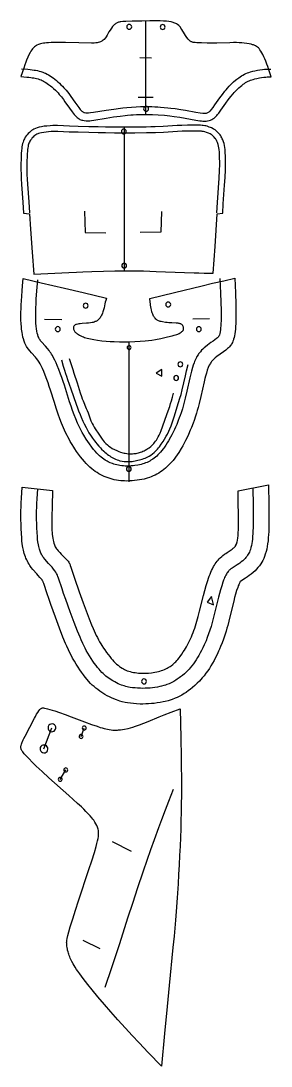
# Model space of a CAD drawing. Extents: x 1 to 327, y 1 to 946.
# Drawn here: x 1 to 128, y 413 to 946 of the extents above; entities that cross this region are included whole.
import ezdxf

# ---------------------------------------------------------------- set-up
doc = ezdxf.new("R2010")
doc.units = 0

msp = doc.modelspace()

# ---------------------------------------------------------------- linework, layer by layer
for points in [[(1, 917.348022), (3.961015, 917.112549), (5.075, 917.005615), (6.100078, 916.887268), (6.798984, 916.789124), (7.651093, 916.643494), (8.245546, 916.521484), (9.000859, 916.339539), (9.739062, 916.132874), (10.484531, 915.896301), (11.24789, 915.615234), (11.83664, 915.365234), (12.442656, 915.073669), (13.069219, 914.733337), (13.71875, 914.337952), (14.389062, 913.888489), (15.074843, 913.39093), (16.003437, 912.663025), (16.703594, 912.076538), (17.631407, 911.251953), (18.544531, 910.385986), (19.218281, 909.708191), (19.881796, 909.004456), (20.534374, 908.273315), (21.596094, 906.990295), (22.624687, 905.633911), (23.425625, 904.519653), (25.72875, 901.236328), (27.134531, 899.311157), (28.184843, 897.968201), (28.569921, 897.514832), (28.92453, 897.126709), (29.258436, 896.793335), (29.688202, 896.415894), (30.121405, 896.092468), (30.578047, 895.802856), (31.066874, 895.544983), (31.457811, 895.374023), (32.016407, 895.178101), (32.466248, 895.056641), (33.281094, 894.905945), (34.182968, 894.824646), (35.177498, 894.81842), (36.044064, 894.871155), (37.000546, 894.977783), (38.119141, 895.140381), (44.363045, 896.165222), (48.154297, 896.746399), (51.454609, 897.202271), (54.014999, 897.507813), (55.243984, 897.63501), (57.027187, 897.794922), (58.178825, 897.881714), (59.855701, 897.983398), (62.532421, 898.081238), (65.088127, 898.096924), (66.57328, 898.071533), (68.027184, 898.023438), (70.858047, 897.86969), (74.069527, 897.61499), (76.789917, 897.333008), (79.067657, 897.045776), (81.842026, 896.632935), (84.583122, 896.174438), (90.045624, 895.205994), (92.066559, 894.875732), (93.01976, 894.744019), (93.644684, 894.674683), (94.203125, 894.631592), (94.709999, 894.61554), (95.330933, 894.63739), (96.06781, 894.736694), (96.817032, 894.919128), (97.582497, 895.187805), (98.191635, 895.466858), (98.785934, 895.804688), (99.357033, 896.205139), (99.92289, 896.692322), (100.362656, 897.135498), (100.670624, 897.476074), (101.164375, 898.065552), (101.708359, 898.762268), (102.739761, 900.166138), (105.266716, 903.735596), (106.583588, 905.544434), (107.809532, 907.132874), (108.995781, 908.556152), (109.590309, 909.223877), (110.392891, 910.077942), (111.202652, 910.887695), (112.014839, 911.649292), (112.824135, 912.358521), (113.426636, 912.853882), (114.224525, 913.46405), (114.821404, 913.883484), (115.41922, 914.269897), (116.01992, 914.623169), (116.625465, 914.94281), (117.23851, 915.22937), (117.863907, 915.486084), (118.507027, 915.717041), (119.173592, 915.926086), (120.107964, 916.177856), (121.105469, 916.407227), (122.416405, 916.664429), (123.466873, 916.840088), (124.713905, 917.012695), (125.609604, 917.106689), (126.403511, 917.163086), (127.290077, 917.194641), (128.361877, 917.199097), (127.237183, 920.753662), (126.678589, 922.407959), (126.241089, 923.629211), (125.626717, 925.223572), (125.144531, 926.379822), (124.651405, 927.483032), (124.154373, 928.515625), (123.660309, 929.459961), (123.176247, 930.298401), (122.708122, 931.014954), (122.249527, 931.613098), (121.942261, 931.953796), (121.468513, 932.389893), (120.966713, 932.750183), (120.422813, 933.050842), (119.822578, 933.307861), (119.38781, 933.460938), (118.927734, 933.600891), (118.196167, 933.788757), (117.157265, 934.00293), (116.065392, 934.183472), (114.65406, 934.373413), (113.468277, 934.496704), (112.186874, 934.588501), (110.767029, 934.642883), (109.166245, 934.654297), (107.37265, 934.624207), (100.81234, 934.440552), (98.268745, 934.417542), (95.87867, 934.431702), (92.998512, 934.491089), (90.633125, 934.587952), (89.776794, 934.654663), (89.241402, 934.717407), (88.776794, 934.793823), (88.364845, 934.886719), (87.991402, 935.002136), (87.758438, 935.095764), (87.424294, 935.267395), (87.206955, 935.406311), (86.990074, 935.567627), (86.658279, 935.857117), (86.309532, 936.210388), (86.066406, 936.48175), (85.431168, 937.276489), (84.772888, 938.220032), (84.243355, 939.067932), (82.907417, 941.378357), (82.476013, 942.046143), (82.173592, 942.466125), (81.692345, 943.043396), (81.350235, 943.385742), (80.803589, 943.836487), (80.216408, 944.218628), (79.802261, 944.43927), (79.369843, 944.635071), (78.91906, 944.808472), (78.44976, 944.961609), (77.961876, 945.096924), (77.45414, 945.21637), (76.357651, 945.411438), (75.111557, 945.553162), (73.666016, 945.647766), (71.971245, 945.701355), (70.000153, 945.720276), (66.671486, 945.69989), (62.571247, 945.632996), (57.63414, 945.527771), (54.496563, 945.425842), (52.828827, 945.332703), (51.857811, 945.239929), (51.468513, 945.185059), (50.976952, 945.090149), (50.696247, 945.01709), (50.320702, 944.890747), (49.970078, 944.741943), (49.623047, 944.566833), (49.276875, 944.360779), (48.930546, 944.118835), (48.582966, 943.835999), (48.23328, 943.507385), (47.99828, 943.260498), (47.64328, 942.847107), (47.051094, 942.062073), (46.357891, 941.011841), (45.811638, 940.094177), (44.892498, 938.464355), (44.371483, 937.621155), (44.040077, 937.151672), (43.807655, 936.857239), (43.309998, 936.315674), (42.903828, 935.952026), (42.615547, 935.730347), (42.15406, 935.429749), (41.825546, 935.250977), (41.479141, 935.090027), (40.926563, 934.881714), (40.344376, 934.710938), (39.745937, 934.574829), (39.144218, 934.47052), (38.359531, 934.375854), (37.620781, 934.325684), (36.895626, 934.312195), (30.416483, 934.50238), (23.740936, 934.639893), (19.52375, 934.682373), (17.857578, 934.674011), (16.344374, 934.643005), (14.986172, 934.584412), (14.061172, 934.519104), (13.21, 934.4328), (12.426719, 934.323181), (11.70539, 934.188049), (11.040625, 934.025513), (10.428281, 933.837708), (9.864609, 933.62677), (9.1825, 933.314331), (8.86875, 933.146301), (8.42914, 932.881775), (7.893047, 932.50238), (7.395234, 932.064026), (6.91375, 931.530579), (6.55, 931.046326), (6.04414, 930.259644), (5.641875, 929.551636), (5.080078, 928.455811), (4.4975, 927.196777), (3.903125, 925.7854), (3.455, 924.633728), (3.0075, 923.4104), (2.412031, 921.689148), (1, 917.348022)], [(57.386406, 942.689148), (57.291248, 943.167542), (57.020233, 943.572998), (56.614685, 943.843933), (56.136406, 943.939148), (55.657967, 943.843933), (55.252499, 943.572998), (54.98156, 943.167542), (54.886406, 942.689148), (54.98156, 942.210815), (55.252499, 941.805298), (55.657967, 941.534302), (56.136406, 941.439148), (56.614685, 941.534302), (57.020233, 941.805298), (57.291248, 942.210815), (57.386406, 942.689148)], [(64.659218, 897.892334), (64.659218, 908.49231), (64.659218, 921.742432), (64.659218, 932.342468), (64.659218, 945.592529)], [(74.386719, 942.610657), (74.291557, 943.08905), (74.020622, 943.494568), (73.615074, 943.765503), (73.136719, 943.860657), (72.658356, 943.765503), (72.252808, 943.494568), (71.981873, 943.08905), (71.886719, 942.610657), (71.981873, 942.132324), (72.252808, 941.726746), (72.658356, 941.455811), (73.136719, 941.360657), (73.615074, 941.455811), (74.020622, 941.726746), (74.291557, 942.132324), (74.386719, 942.610657)], [(61.537579, 927.136597), (67.464531, 926.971619)], [(1.314375, 921.335388), (4.44664, 921.09021), (5.626563, 920.976563), (6.733515, 920.847107), (7.754453, 920.697632), (8.474375, 920.569763), (9.39414, 920.374756), (10.292188, 920.14801), (11.194609, 919.885315), (12.12, 919.578369), (12.831327, 919.309692), (13.558437, 919.000366), (14.302265, 918.643311), (15.063516, 918.231567), (15.842734, 917.758789), (16.636641, 917.227173), (17.439453, 916.644043), (18.245468, 916.016907), (19.04875, 915.353394), (19.84375, 914.661011), (20.624687, 913.946777), (21.389217, 913.212952), (22.136719, 912.458496), (22.866718, 911.682373), (24.043282, 910.337891), (24.724218, 909.498962), (25.386171, 908.638916), (26.447811, 907.184875), (28.419218, 904.371704), (29.493437, 902.8703), (30.434139, 901.602478), (31.187265, 900.643311), (31.805937, 899.943054), (32.068279, 899.693237), (32.290936, 899.513), (32.545391, 899.339111), (32.805, 899.196411), (33.09914, 899.078735), (33.37875, 898.998901), (34.008438, 898.886963), (34.730389, 898.842529), (35.488594, 898.864258), (36.422421, 898.956787), (37.934063, 899.177063), (44.368279, 900.219727), (48.274139, 900.8078), (51.645233, 901.26062), (52.962341, 901.417542), (54.876247, 901.620605), (57.321091, 901.832886), (59.656094, 901.981628), (61.895, 902.070679), (64.579216, 902.103821), (66.137344, 902.08606), (67.661095, 902.04364), (69.154762, 901.97937), (70.622185, 901.896057), (72.067657, 901.796631), (73.968048, 901.642395), (75.848907, 901.462036), (77.254372, 901.307861), (79.602188, 901.01178), (82.448433, 900.588562), (84.784454, 900.20105), (90.010307, 899.282227), (92.280861, 898.905457), (93.66687, 898.714722), (94.226563, 898.66449), (94.658203, 898.651306), (95.077812, 898.67804), (95.435776, 898.742004), (95.788589, 898.838501), (96.147339, 898.977478), (96.516792, 899.170898), (96.82383, 899.373718), (97.157967, 899.646484), (97.444374, 899.924683), (98.028198, 900.587219), (98.796875, 901.577881), (99.769997, 902.919189), (102.267029, 906.432495), (103.607651, 908.251648), (104.895859, 909.900696), (105.53492, 910.674561), (106.178276, 911.421753), (107.051872, 912.384521), (107.719917, 913.081909), (108.625542, 913.976318), (109.314369, 914.618408), (110.243279, 915.433594), (110.946404, 916.012268), (111.892494, 916.736389), (112.609451, 917.241211), (113.333588, 917.710938), (114.065781, 918.143188), (114.806793, 918.535889), (115.557808, 918.888), (116.322266, 919.203003), (117.103828, 919.485046), (117.90625, 919.738831), (119.015312, 920.040833), (120.176094, 920.310547), (121.371796, 920.550903), (122.560776, 920.757813), (123.972733, 920.962219), (124.990936, 921.076843), (126.094688, 921.159851), (127.058197, 921.193481), (128.282654, 921.19696)], [(60.642654, 906.923645), (68.357346, 906.894531)], [(65.970314, 900.888672), (65.875153, 901.367065), (65.604218, 901.772583), (65.198746, 902.043518), (64.720314, 902.138672), (64.242027, 902.043518), (63.836483, 901.772583), (63.565468, 901.367065), (63.47031, 900.888672), (63.565468, 900.4104), (63.836483, 900.004822), (64.242027, 899.733826), (64.720314, 899.638672), (65.198746, 899.733826), (65.604218, 900.004822), (65.875153, 900.4104), (65.970314, 900.888672)], [(98.947342, 817.208984), (99.821014, 830.761169), (100.90992, 847.430542), (103.730385, 847.652039), (104.036949, 852.570862), (104.672188, 862.064575), (104.914452, 865.942688), (105.112495, 869.839417), (105.172729, 871.586609), (105.203514, 873.215515), (105.198906, 875.098328), (105.154213, 876.806152), (105.061798, 878.612305), (104.941322, 880.144836), (104.812103, 881.25415), (104.639297, 882.275391), (104.406479, 883.269287), (104.167183, 884.073364), (103.794296, 885.084351), (103.527969, 885.688782), (103.331558, 886.088989), (103.007416, 886.6828), (102.770859, 887.072998), (102.384064, 887.646912), (102.104218, 888.019897), (101.650078, 888.561523), (101.32383, 888.908813), (100.978127, 889.243591), (100.612495, 889.564453), (100.226479, 889.869995), (99.820229, 890.15918), (99.396561, 890.431702), (98.959061, 890.687317), (98.056328, 891.147583), (97.598122, 891.351868), (96.912186, 891.625671), (96.460777, 891.786133), (95.799606, 891.993958), (95.145157, 892.164185), (94.700157, 892.258667), (93.755234, 892.407227), (93.240311, 892.463623), (92.393593, 892.528809), (90.730309, 892.594849), (88.788589, 892.61554), (85.840782, 892.577698), (82.925156, 892.473816), (80.499527, 892.344482), (73.492577, 891.919189), (69.40023, 891.733154), (67.181091, 891.666016), (64.829842, 891.618958), (58.934528, 891.567871), (53.639061, 891.560913), (48.602264, 891.578979), (44.112576, 891.621948), (40.362888, 891.680786), (35.59914, 891.785156), (30.194609, 891.936157), (25.678593, 892.089539), (19.586639, 892.329102), (18.440468, 892.346436), (17.31625, 892.334106), (15.912969, 892.276611), (14.242969, 892.147583), (12.872499, 891.991333), (11.539063, 891.78656), (10.270859, 891.521912), (9.322734, 891.259033), (8.449219, 890.944336), (7.652344, 890.575989), (7.09875, 890.266052), (6.410547, 889.809875), (5.925937, 889.437073), (5.313281, 888.901123), (4.735781, 888.32428), (4.195703, 887.71106), (3.695781, 887.066223), (3.238672, 886.394409), (2.826562, 885.695374), (2.547422, 885.141785), (2.293828, 884.551453), (2.065859, 883.91394), (1.863516, 883.219055), (1.686797, 882.45636), (1.534922, 881.61676), (1.406016, 880.693359), (1.297891, 879.67926), (1.182656, 878.174255), (1.115156, 876.921936), (1.047344, 875.077393), (1.007656, 873.046875), (1, 871.417542), (1.014063, 869.709351), (1.0525, 867.93335), (1.145469, 865.479614), (1.318906, 862.347107), (1.950859, 853.304565), (2.309844, 847.662842), (5.316719, 847.478333), (5.957656, 839.629333), (6.777344, 827.788208), (7.637266, 816.583984), (25.455235, 817.549805), (29.21578, 817.731445), (32.514061, 817.868896), (37.092186, 818.026184), (42.976952, 818.18512), (48.769764, 818.300476), (53.158123, 818.354492), (55.624218, 818.364258), (58.08289, 818.353821), (60.633591, 818.320313), (63.375778, 818.260986), (69.791252, 818.056519), (84.283043, 817.493347), (89.243752, 817.3255), (91.635704, 817.264648), (94.286324, 817.220215), (98.947342, 817.208984)], [(100.738045, 847.867615), (101.072182, 853.211487), (101.887108, 865.583801), (102.093277, 869.494263), (102.18914, 872.454407), (102.203354, 873.979187), (102.181641, 875.722656), (102.125854, 877.275085), (102.029137, 878.869141), (101.910934, 880.171204), (101.786324, 881.091492), (101.625465, 881.924988), (101.416641, 882.728516), (101.265312, 883.206482), (101.093437, 883.679443), (100.759293, 884.451599), (100.52906, 884.902222), (100.275467, 885.341125), (99.996407, 885.766602), (99.794922, 886.041931), (99.467262, 886.440857), (99.230698, 886.696777), (98.710236, 887.181946), (98.121719, 887.628174), (97.80336, 887.83551), (97.302734, 888.125854), (96.428749, 888.551758), (95.540932, 888.900391), (94.666954, 889.167786), (93.931557, 889.327576), (93.319923, 889.419617), (92.86953, 889.469055), (91.832733, 889.54303), (90.573906, 889.588135), (88.732887, 889.608154), (85.888123, 889.573669), (83.036949, 889.473572), (80.640465, 889.346558), (73.62281, 888.921753), (69.496635, 888.734436), (67.258751, 888.666748), (64.888985, 888.619263), (58.954685, 888.567871), (53.633827, 888.560852), (48.577969, 888.578979), (44.072498, 888.62207), (40.309219, 888.681152), (35.527813, 888.785889), (30.106874, 888.937256), (25.5875, 889.089905), (19.861874, 889.316956), (18.733515, 889.34021), (17.658983, 889.335083), (16.333359, 889.288025), (15.038906, 889.198669), (13.788359, 889.069885), (12.596719, 888.903076), (11.486172, 888.69519), (10.672421, 888.496338), (9.938359, 888.265869), (9.604531, 888.138184), (9.142656, 887.930847), (8.588515, 887.625061), (8.09039, 887.285706), (7.632031, 886.913025), (7.198828, 886.507263), (6.7875, 886.071777), (6.308594, 885.492737), (5.87414, 884.883484), (5.562109, 884.378174), (5.282031, 883.837891), (5.092266, 883.391724), (4.919375, 882.896301), (4.762813, 882.339111), (4.622188, 881.707275), (4.496875, 880.990356), (4.386484, 880.180664), (4.290469, 879.270996), (4.18375, 877.890137), (4.119062, 876.719055), (4.029219, 874.012268), (4.008281, 872.493408), (4.006875, 870.880676), (4.027656, 869.186157), (4.073359, 867.422119), (4.175937, 864.98584), (4.316875, 862.50708), (4.943438, 853.517883), (5.302031, 847.879822)], [(53.394218, 890.590149), (52.915936, 890.494995), (52.510391, 890.223938), (52.239372, 889.818481), (52.144218, 889.340149), (52.239372, 888.861755), (52.510391, 888.456299), (52.915936, 888.185303), (53.394218, 888.090149), (53.872578, 888.185303), (54.278122, 888.456299), (54.549141, 888.861755), (54.644218, 889.340149), (54.549141, 889.818481), (54.278122, 890.223938), (53.872578, 890.494995), (53.394218, 890.590149)], [(53.587811, 891.644409), (53.587811, 875.354919), (53.587811, 867.210144), (53.587811, 854.993042), (53.587811, 838.703491), (53.587811, 830.558716), (53.587811, 818.341614)], [(33.349609, 848.710449), (33.744999, 837.872253), (44.220154, 837.740662)], [(72.590546, 848.661621), (72.203751, 838.070984), (61.681171, 837.932007)], [(53.572498, 822.239258), (53.094139, 822.144104), (52.688591, 821.873169), (52.417656, 821.467712), (52.322498, 820.989258), (52.417656, 820.510986), (52.688591, 820.105469), (53.094139, 819.834412), (53.572498, 819.739258), (54.050858, 819.834412), (54.456406, 820.105469), (54.727341, 820.510986), (54.822498, 820.989258), (54.727341, 821.467712), (54.456406, 821.873169), (54.050858, 822.144104), (53.572498, 822.239258)], [(109.853279, 814.583862), (110.170235, 807.131165), (110.372108, 801.207458), (110.45359, 796.901794), (110.458511, 794.943115), (110.43515, 793.137268), (110.3825, 791.488525), (110.30172, 789.987732), (110.194061, 788.625427), (110.060776, 787.391907), (109.903122, 786.277588), (109.72242, 785.272705), (109.51992, 784.367737), (109.296791, 783.55304), (109.177887, 783.176575), (108.925781, 782.47937), (108.653198, 781.849121), (108.35836, 781.276917), (108.20211, 781.009888), (107.870544, 780.508362), (107.512344, 780.042725), (107.125702, 779.604309), (106.708824, 779.184021), (106.259918, 778.773193), (105.263359, 777.949829), (104.164917, 777.116699), (100.744766, 774.631775), (99.96109, 774.017639), (99.222733, 773.373352), (98.529297, 772.66864), (98.091873, 772.150513), (97.880623, 771.873596), (97.472885, 771.278259), (97.276405, 770.957703), (96.898277, 770.265198), (96.716484, 769.891296), (96.366486, 769.08844), (95.87101, 767.753479), (95.403748, 766.273315), (94.957031, 764.660767), (94.666557, 763.518494), (94.236244, 761.713989), (92.593979, 754.374207), (91.741486, 750.808899), (91.176483, 748.645508), (90.772888, 747.202148), (90.345856, 745.758789), (89.893906, 744.314697), (89.166016, 742.146057), (88.645309, 740.697693), (87.807495, 738.519836), (87.209061, 737.063416), (86.247887, 734.87085), (85.565155, 733.407898), (84.852417, 731.953918), (84.113045, 730.518005), (83.350388, 729.109436), (82.567886, 727.737427), (81.36422, 725.767944), (80.546875, 724.527405), (79.721481, 723.355713), (79.306793, 722.798157), (78.473747, 721.739563), (78.055229, 721.23761), (77.214218, 720.285706), (76.367264, 719.399963), (75.514061, 718.576538), (74.654221, 717.811462), (73.787186, 717.100891), (72.912735, 716.440857), (72.030388, 715.827393), (71.138908, 715.257141), (70.234375, 714.728577), (69.311798, 714.240479), (68.366402, 713.791626), (67.393356, 713.381104), (66.38781, 713.007629), (65.345001, 712.670166), (64.808121, 712.514587), (63.70031, 712.228943), (62.543358, 711.976624), (61.340313, 711.757813), (60.10125, 711.574036), (58.836952, 711.427185), (57.557812, 711.318726), (56.274372, 711.250549), (54.997421, 711.224121), (53.737343, 711.241211), (52.504841, 711.303528), (51.902187, 711.352112), (50.728516, 711.484741), (49.594997, 711.66272), (48.498592, 711.883789), (47.436092, 712.145691), (46.404373, 712.446167), (45.400234, 712.782715), (44.420547, 713.15332), (43.462185, 713.555481), (42.057655, 714.213196), (40.682186, 714.942627), (39.774841, 715.481628), (38.870544, 716.072327), (37.965389, 716.723022), (37.055313, 717.441833), (36.136326, 718.237244), (35.204529, 719.117249), (34.732498, 719.591553), (34.255859, 720.090149), (33.288357, 721.161133), (32.307579, 722.323181), (31.321249, 723.566223), (30.336718, 724.880066), (29.361795, 726.254578), (28.403828, 727.679688), (27.933672, 728.408081), (27.015547, 729.890198), (26.133436, 731.397583), (25.708202, 732.157654), (24.892578, 733.685364), (24.50164, 734.452393), (23.751797, 735.99115), (22.701952, 738.307068), (21.733593, 740.625549), (20.837265, 742.938904), (20.00375, 745.239502), (18.973906, 748.273193), (18.019688, 751.242737), (16.055079, 757.528625), (15.429218, 759.455505), (14.809531, 761.278625), (14.199765, 762.991394), (13.409452, 765.091614), (12.654297, 766.967957), (11.944297, 768.605042), (11.275624, 770.00946), (10.783203, 770.939453), (10.28289, 771.789063), (9.938046, 772.322083), (9.579297, 772.836365), (9.005938, 773.587463), (8.382969, 774.33136), (6.354609, 776.584656), (5.463203, 777.620422), (4.83375, 778.420837), (4.250391, 779.252197), (3.887578, 779.832642), (3.545781, 780.440857), (3.072734, 781.417419), (2.647344, 782.488403), (2.27, 783.673035), (2.045234, 784.535217), (1.748437, 785.939697), (1.577734, 786.944885), (1.362578, 788.546997), (1.246641, 789.672546), (1.114219, 791.437805), (1.031953, 793.284363), (0.999844, 795.198914), (1.012891, 797.157715), (1.063281, 799.130371), (1.142969, 801.086304), (1.24375, 802.994934), (1.3975, 805.41333), (1.599375, 808.170227), (1.806406, 810.689148), (2.138438, 814.399536), (11.236328, 812.263672), (23.140938, 809.468811), (32.664688, 807.232971), (44.569374, 804.43811), (44.201874, 803.273804), (43.955391, 802.383728), (43.74828, 801.515381), (43.305157, 799.487427), (43.048904, 798.441284), (42.756798, 797.447876), (42.494923, 796.70813), (42.282032, 796.189148), (42.055, 795.703674), (41.813591, 795.253967), (41.558201, 794.842224), (41.293125, 794.469055), (40.936249, 794.029907), (40.590469, 793.655762), (40.271873, 793.344849), (39.993748, 793.094116), (39.741951, 792.893188), (39.488594, 792.727234), (39.205624, 792.581726), (38.864998, 792.441833), (38.339138, 792.264343), (37.724998, 792.093323), (37.189453, 791.969604), (36.346329, 791.819763), (35.327812, 791.700867), (34.426876, 791.63269), (32.230232, 791.505981), (31.08703, 791.393799), (30.430546, 791.297119), (29.953749, 791.206543), (29.361094, 791.060059), (28.964296, 790.929688), (28.621328, 790.780701), (28.427578, 790.670776), (28.26125, 790.552734), (28.059217, 790.361633), (27.953749, 790.22583), (27.869453, 790.083984), (27.757578, 789.784363), (27.726484, 789.627747), (27.706249, 789.385864), (27.724609, 789.05304), (27.817186, 788.625), (27.943905, 788.277039), (28.114922, 787.927856), (28.331484, 787.579651), (28.528671, 787.319031), (28.84539, 786.971985), (29.128281, 786.711853), (29.454218, 786.451599), (29.82539, 786.191467), (30.237186, 785.9328), (30.838593, 785.593445), (31.486015, 785.264038), (32.164532, 784.948975), (32.868748, 784.650818), (33.433594, 784.436523), (34.050156, 784.228027), (34.736717, 784.023193), (35.511639, 783.820068), (36.392967, 783.61676), (38.105312, 783.280396), (40.067577, 782.963196), (42.212967, 782.685242), (44.479843, 782.465393), (46.388905, 782.336792), (48.424843, 782.249146), (51.208591, 782.19574), (53.672031, 782.19696), (56.314217, 782.239441), (59.029766, 782.328735), (61.710155, 782.47052), (64.246796, 782.670715), (65.998901, 782.860657), (67.618355, 783.078369), (69.586876, 783.397339), (72.174995, 783.897583), (75.673355, 784.653625), (78.040154, 785.215637), (79.059059, 785.485901), (79.752731, 785.693909), (80.369919, 785.908813), (80.939766, 786.143799), (81.490158, 786.411438), (82.024063, 786.710999), (82.519531, 787.028015), (82.953354, 787.347717), (83.302422, 787.65509), (83.550392, 787.939758), (83.67601, 788.142456), (83.758125, 788.341614), (83.803902, 788.542114), (83.820778, 788.748962), (83.810623, 789.042725), (83.771561, 789.354614), (83.706169, 789.670715), (83.616714, 789.976318), (83.50547, 790.256775), (83.408592, 790.443176), (83.299141, 790.609802), (83.175468, 790.759033), (83.036095, 790.893433), (82.879295, 791.015503), (82.640388, 791.163391), (82.433434, 791.265076), (82.102104, 791.386719), (81.798752, 791.466064), (81.436638, 791.534058), (81.005547, 791.589417), (80.112419, 791.653809), (77.751564, 791.762085), (76.351952, 791.862854), (75.468674, 791.952087), (74.58078, 792.063782), (73.15992, 792.299255), (72.384529, 792.469666), (71.915466, 792.595215), (71.493279, 792.730286), (71.119293, 792.874329), (70.788902, 793.026489), (70.364296, 793.2677), (70.010231, 793.521912), (69.710075, 793.785828), (69.365311, 794.1474), (69.053436, 794.519775), (68.762497, 794.927551), (68.554375, 795.275452), (68.284996, 795.820374), (68.085777, 796.306946), (67.887108, 796.869812), (67.692574, 797.49707), (67.447807, 798.404175), (67.281403, 799.11554), (67.091324, 800.072876), (66.978355, 800.776489), (66.890152, 801.461853), (66.803123, 802.353027), (66.681015, 804.303345), (79.208435, 807.298523), (93.243279, 810.723022), (98.454765, 811.980347), (104.227188, 813.3255), (109.853279, 814.583862)], [(102.353828, 814.420227), (102.65023, 807.010864), (102.807266, 802.354919), (102.903511, 798.124268), (102.921249, 796.221619), (102.914604, 794.489075), (102.881798, 792.942322), (102.82531, 791.574341), (102.748825, 790.372742), (102.656166, 789.324768), (102.550858, 788.417847), (102.377495, 787.294678), (102.19664, 786.418274), (102.020699, 785.746216), (101.84906, 785.236145), (101.661636, 784.846008), (101.436485, 784.533447), (101.151718, 784.256287), (100.64164, 783.869141), (98.808205, 782.579895), (97.736244, 781.804382), (95.927963, 780.430237), (94.964531, 779.651306), (94.312889, 779.090088), (93.661011, 778.487854), (93.015236, 777.838989), (92.381874, 777.137024), (92.071716, 776.764282), (91.468666, 775.971497), (91.177261, 775.549927), (90.618668, 774.652466), (90.353043, 774.17511), (89.851326, 773.161804), (89.386482, 772.076172), (89.166641, 771.508789), (88.74984, 770.330139), (88.360313, 769.099609), (87.818672, 767.174255), (87.480621, 765.849609), (86.998276, 763.821411), (85.465935, 756.936218), (84.661095, 753.486206), (83.958435, 750.747192), (83.580002, 749.388916), (83.181252, 748.038269), (82.54258, 746.025208), (82.08812, 744.690674), (81.609528, 743.36145), (81.105469, 742.036682), (80.299606, 740.056519), (79.727341, 738.740051), (79.126793, 737.427246), (78.501167, 736.125305), (77.854683, 734.842896), (77.191559, 733.588806), (76.174843, 731.779907), (75.488434, 730.634827), (74.799995, 729.548645), (73.772964, 728.04895), (73.434059, 727.587708), (72.762032, 726.723022), (72.096954, 725.931152), (71.437737, 725.206726), (70.783203, 724.544373), (70.132339, 723.938721), (69.484138, 723.384583), (68.837418, 722.876526), (68.191093, 722.409302), (67.219376, 721.773865), (66.564529, 721.390076), (65.897888, 721.036804), (65.214218, 720.712708), (64.508125, 720.41687), (63.774296, 720.147888), (63.0075, 719.904724), (62.202499, 719.686218), (61.353828, 719.49115), (60.458828, 719.318787), (59.046562, 719.105347), (58.0732, 718.9953), (57.086014, 718.912659), (56.095078, 718.858948), (55.11039, 718.835693), (54.141953, 718.844299), (53.199844, 718.886292), (52.293747, 718.963013), (51.426952, 719.074463), (50.596249, 719.218506), (49.798046, 719.393372), (49.028904, 719.597107), (48.285313, 719.827881), (47.563671, 720.083679), (46.514763, 720.510193), (45.495544, 720.982666), (44.826172, 721.325378), (43.825935, 721.901001), (43.154999, 722.338684), (42.475468, 722.829346), (41.782734, 723.382019), (41.072186, 724.00531), (40.339375, 724.707825), (39.579529, 725.498352), (38.79031, 726.382629), (37.977188, 727.355042), (37.147888, 728.406799), (35.890388, 730.114136), (35.054218, 731.326294), (34.228592, 732.587585), (33.026951, 734.552307), (32.261482, 735.898132), (31.892109, 736.578735), (31.180389, 737.953003), (30.502733, 739.343323), (29.857031, 740.747925), (28.943359, 742.877625), (28.089062, 745.029297), (27.286484, 747.197083), (26.528124, 749.374756), (25.806719, 751.55365), (23.144531, 760.010925), (22.498671, 761.992432), (21.85, 763.895752), (21.200859, 765.712769), (20.339531, 767.987732), (19.489218, 770.076782), (18.862577, 771.510376), (18.247265, 772.824646), (17.638281, 774.028625), (17.02914, 775.134888), (16.619764, 775.82428), (16.205626, 776.479431), (15.784765, 777.104187), (15.355234, 777.702271), (14.46664, 778.830872), (13.563281, 779.876404), (11.512656, 782.142273), (11.025625, 782.73053), (10.741562, 783.109619), (10.36875, 783.681946), (10.050312, 784.287354), (9.775547, 784.957947), (9.533828, 785.72583), (9.314531, 786.622864), (9.11289, 787.666138), (8.933125, 788.849426), (8.780156, 790.164917), (8.658984, 791.604309), (8.574531, 793.159668), (8.541094, 794.25708), (8.526953, 795.983643), (8.551016, 797.778625), (8.606484, 799.608032), (8.686563, 801.437866), (8.819921, 803.819153), (9.125468, 808.146606), (9.617812, 813.836304)], [(33.967266, 801.823425), (33.488907, 801.728271), (33.083359, 801.457336), (32.81242, 801.051758), (32.717266, 800.573425), (32.81242, 800.095032), (33.083359, 799.689575), (33.488907, 799.418579), (33.967266, 799.323425), (34.445625, 799.418579), (34.85117, 799.689575), (35.122108, 800.095032), (35.217266, 800.573425), (35.122108, 801.051758), (34.85117, 801.457336), (34.445625, 801.728271), (33.967266, 801.823425)], [(76.012032, 802.424622), (75.533745, 802.329407), (75.128204, 802.058472), (74.857185, 801.652954), (74.762032, 801.174622), (74.857185, 800.696228), (75.128204, 800.29071), (75.533745, 800.019775), (76.012032, 799.924622), (76.490387, 800.019775), (76.895935, 800.29071), (77.166954, 800.696228), (77.262032, 801.174622), (77.166954, 801.652954), (76.895935, 802.058472), (76.490387, 802.329407), (76.012032, 802.424622)], [(88.505936, 793.888184), (97.058205, 794.072815)], [(13.018359, 793.672974), (21.758593, 793.549744)], [(19.76289, 789.900146), (19.284531, 789.804993), (18.878984, 789.534058), (18.608046, 789.128479), (18.51289, 788.650146), (18.608046, 788.171753), (18.878984, 787.766235), (19.284531, 787.4953), (19.76289, 787.400146), (20.241249, 787.4953), (20.646797, 787.766235), (20.917734, 788.171753), (21.01289, 788.650146), (20.917734, 789.128479), (20.646797, 789.534058), (20.241249, 789.804993), (19.76289, 789.900146)], [(91.578751, 789.850159), (91.100388, 789.755005), (90.694839, 789.48407), (90.423904, 789.078491), (90.328751, 788.600159), (90.423904, 788.121765), (90.694839, 787.716309), (91.100388, 787.445313), (91.578751, 787.350159), (92.057106, 787.445313), (92.462654, 787.716309), (92.733589, 788.121765), (92.828751, 788.600159), (92.733589, 789.078491), (92.462654, 789.48407), (92.057106, 789.755005), (91.578751, 789.850159)], [(56.098125, 780.247253), (55.715469, 780.171082), (55.391014, 779.954285), (55.174297, 779.629883), (55.098125, 779.247253), (55.174297, 778.864502), (55.391014, 778.540039), (55.715469, 778.323364), (56.098125, 778.247253), (56.480858, 778.323364), (56.805233, 778.540039), (57.02203, 778.864502), (57.098125, 779.247253), (57.02203, 779.629883), (56.805233, 779.954285), (56.480858, 780.171082), (56.098125, 780.247253)], [(55.929607, 782.105835), (55.929607, 766.247925), (55.929607, 746.425598), (55.929607, 730.567688), (55.929607, 710.7453)], [(21.738281, 772.97113), (22.581015, 769.830688), (23.179453, 767.686768), (23.654297, 766.08136), (24.124531, 764.607727), (24.711796, 762.921936), (26.478594, 758.122864), (29.147421, 750.451843), (29.828203, 748.551697), (30.384922, 747.060242), (31.117968, 745.198181), (31.74703, 743.692383), (32.580936, 741.809692), (33.276485, 740.327148), (34.168594, 738.536255), (34.894688, 737.171448), (35.642029, 735.858521), (36.424999, 734.581726), (37.044064, 733.638367), (37.475391, 733.012573), (38.388985, 731.761841), (39.117188, 730.828003), (39.62125, 730.210754), (40.669373, 728.996765), (41.486172, 728.111206), (42.043438, 727.536011), (43.184452, 726.42981), (43.767735, 725.902466), (44.359451, 725.394897), (44.959686, 724.908813), (45.568516, 724.446106), (46.185936, 724.008606), (46.811951, 723.598206), (47.767185, 723.037415), (48.414845, 722.702454), (49.071095, 722.399353), (50.071796, 722.004456), (50.749687, 721.781006), (51.436172, 721.589661), (52.481953, 721.362793), (53.546951, 721.208252), (54.631016, 721.12616), (55.362968, 721.110535), (56.101093, 721.124756), (56.843983, 721.167664), (57.590389, 721.237854), (58.339218, 721.334351), (59.089062, 721.45575), (59.838825, 721.601013), (60.587265, 721.768677), (61.332733, 721.957886), (62.072655, 722.168518), (62.803982, 722.400757), (63.523827, 722.654724), (64.229141, 722.930664), (64.91687, 723.228577), (65.584221, 723.548645), (66.228043, 723.891052), (67.143433, 724.446838), (67.997658, 725.055054), (68.801407, 725.719543), (69.314919, 726.195679), (69.814766, 726.699768), (70.546486, 727.510681), (71.027344, 728.089722), (71.506714, 728.700745), (72.466721, 730.016296), (73.413826, 731.429993), (74.102966, 732.533752), (74.977028, 734.0354), (75.587418, 735.165039), (76.330002, 736.657166), (76.83828, 737.772156), (77.461716, 739.268738), (78.03508, 740.794128), (78.571564, 742.367188), (79.205002, 744.395447), (80.599838, 749.090393), (81.990158, 753.445007), (82.505783, 755.243347), (83.117264, 757.703003), (84.741562, 764.825684), (85.356796, 767.354797), (86.180313, 770.635376)], [(25.594217, 773.591553), (27.362812, 767.986023), (27.975624, 766.114929), (29.610312, 761.2453), (31.189062, 756.207031), (31.820469, 754.329041), (32.237576, 753.192871), (32.685078, 752.052734), (34.265312, 748.237183), (34.725155, 747.091919), (35.160702, 745.948669), (36.248436, 742.96991), (36.660938, 741.90802), (36.946251, 741.224976), (37.243904, 740.565369), (37.719765, 739.625244), (38.229298, 738.738159), (38.764763, 737.890076), (40.639061, 735.158081), (42.34742, 732.620361), (42.952343, 731.795166), (43.374763, 731.263245), (43.81617, 730.751099), (44.279842, 730.262878), (45.020466, 729.581909), (45.807423, 728.960266), (46.630077, 728.393677), (47.477734, 727.877747), (48.628201, 727.26123), (49.779217, 726.717224), (50.921169, 726.243103), (51.775154, 725.936218), (52.915466, 725.59613), (53.488201, 725.457153), (54.063671, 725.339661), (54.933437, 725.205078), (55.517498, 725.143372), (56.104061, 725.103882), (56.692341, 725.086548), (57.281796, 725.091125), (57.871563, 725.117737), (58.460938, 725.166077), (59.049217, 725.236084), (59.6357, 725.327576), (60.219841, 725.440674), (60.80164, 725.576294), (61.381248, 725.735535), (61.958904, 725.919434), (62.534687, 726.129028), (63.108826, 726.36554), (63.681484, 726.629883), (64.252892, 726.923279), (65.107811, 727.420044), (65.674995, 727.789673), (66.236641, 728.189453), (67.062187, 728.843872), (67.8582, 729.561951), (68.614609, 730.341309), (69.091797, 730.893677), (69.543747, 731.471497), (69.968201, 732.073425), (70.555466, 733.013733), (70.916328, 733.659607), (71.415855, 734.64679), (71.869995, 735.643677), (72.414375, 736.964294), (73.129295, 738.88031), (74.455856, 742.716309), (75.997887, 747.001953), (76.760857, 749.22522), (77.218903, 750.685791), (77.634216, 752.122314), (78.110542, 753.893982), (78.648666, 756.001282)], [(69.914299, 766.271606), (72.824608, 764.580505), (72.801483, 766.318604), (72.778435, 768.056702), (69.914299, 766.271606)], [(82.137344, 771.961487), (81.658981, 771.866333), (81.253433, 771.595398), (80.982422, 771.189819), (80.887344, 770.711487), (80.982422, 770.233093), (81.253433, 769.827576), (81.658981, 769.556641), (82.137344, 769.461487), (82.615623, 769.556641), (83.021172, 769.827576), (83.292183, 770.233093), (83.387344, 770.711487), (83.292183, 771.189819), (83.021172, 771.595398), (82.615623, 771.866333), (82.137344, 771.961487)], [(80.026558, 764.962036), (79.548203, 764.866882), (79.142654, 764.595825), (78.871719, 764.190369), (78.776558, 763.712036), (78.871719, 763.233643), (79.142654, 762.828125), (79.548203, 762.55719), (80.026558, 762.462036), (80.504921, 762.55719), (80.910469, 762.828125), (81.181404, 763.233643), (81.276558, 763.712036), (81.181404, 764.190369), (80.910469, 764.595825), (80.504921, 764.866882), (80.026558, 764.962036)], [(55.933281, 718.586609), (55.454922, 718.491455), (55.049374, 718.220459), (54.778358, 717.81488), (54.683281, 717.336609), (54.778358, 716.858276), (55.049374, 716.452698), (55.454922, 716.181702), (55.933281, 716.086609), (56.41156, 716.181702), (56.817108, 716.452698), (57.088123, 716.858276), (57.183281, 717.336609), (57.088123, 717.81488), (56.817108, 718.220459), (56.41156, 718.491455), (55.933281, 718.586609)], [(17.106405, 706.463013), (16.868984, 698.410156), (16.735468, 693.001831), (16.700312, 690.139893), (16.72711, 687.460327), (16.784765, 685.96759), (16.844063, 685.029053), (16.921015, 684.138428), (17.067656, 682.891418), (17.184999, 682.118652), (17.388437, 681.045898), (17.541016, 680.387695), (17.79336, 679.484741), (18.071562, 678.681091), (18.271406, 678.196655), (18.484844, 677.745911), (18.835468, 677.118835), (19.092577, 676.723633), (19.370703, 676.33905), (19.998516, 675.575134), (20.734297, 674.776062), (21.556484, 673.93457), (23.606483, 671.893982), (24.117188, 671.366455), (24.549843, 670.892578), (25.025547, 670.30835), (25.323906, 669.877014), (25.587109, 669.426697), (25.828749, 668.935059), (26.140703, 668.175903), (26.472891, 667.242737), (28.30039, 661.700928), (30.713984, 654.6698), (32.673592, 649.105713), (34.155312, 645.02478), (35.661015, 641.067932), (36.945625, 637.889038), (37.73336, 636.044983), (38.266716, 634.846497), (39.355076, 632.533264), (39.911327, 631.422729), (40.47617, 630.346008), (41.050312, 629.305115), (41.633282, 628.302002), (42.22242, 627.337769), (43.108982, 625.966309), (43.696716, 625.10321), (44.563828, 623.887512), (45.402344, 622.769043), (46.199844, 621.750854), (46.948357, 620.83313), (47.659138, 620.004456), (48.348202, 619.25061), (49.031563, 618.557617), (49.725155, 617.911255), (50.445, 617.297302), (51.205547, 616.705322), (51.739609, 616.324463), (52.58617, 615.779602), (53.183907, 615.437195), (53.81078, 615.114075), (54.468983, 614.812378), (55.160469, 614.534546), (55.887264, 614.282471), (56.650547, 614.05835), (57.447811, 613.862122), (58.275391, 613.693787), (59.129684, 613.553162), (60.007263, 613.440063), (60.90453, 613.35437), (61.81789, 613.295898), (63.210312, 613.258911), (64.148514, 613.267822), (65.089767, 613.303162), (66.02961, 613.364685), (67.426796, 613.505005), (68.343277, 613.630005), (69.24234, 613.779541), (70.119377, 613.953369), (70.969917, 614.151062), (71.789375, 614.372192), (72.574295, 614.61615), (73.325157, 614.882507), (74.043747, 615.170471), (74.731636, 615.479492), (75.390625, 615.808899), (76.022423, 616.15802), (76.922577, 616.717163), (77.493439, 617.112732), (78.310623, 617.739197), (78.833672, 618.182007), (79.34375, 618.649231), (79.844688, 619.144287), (80.340385, 619.671021), (80.83445, 620.232849), (81.581093, 621.149414), (82.088043, 621.815002), (82.870468, 622.902954), (83.674683, 624.095276), (84.216637, 624.942871), (84.758591, 625.828918), (85.296715, 626.750061), (85.827026, 627.703369), (86.345703, 628.685364), (86.848747, 629.693115), (87.332497, 630.72345), (87.795624, 631.774841), (88.239449, 632.847656), (88.665543, 633.942505), (89.07531, 635.059692), (89.47023, 636.199585), (89.851875, 637.362732), (90.58062, 639.760376), (91.27359, 642.254028), (91.943825, 644.829041), (93.954765, 652.810425), (94.664917, 655.467468), (95.397423, 658.045166), (96.147339, 660.484497), (96.52726, 661.633972), (96.909683, 662.726624), (97.29406, 663.755554), (97.681252, 664.719299), (98.073669, 665.622192), (98.473747, 666.468811), (99.093437, 667.643677), (99.523201, 668.370117), (99.969063, 669.056519), (100.43351, 669.707642), (100.918983, 670.327942), (101.42672, 670.921326), (101.953278, 671.488281), (102.493904, 672.028564), (103.321091, 672.788635), (103.876556, 673.261414), (104.70414, 673.918823), (105.245392, 674.322266), (106.029839, 674.874817), (108.522888, 676.530212), (109.085388, 676.952087), (109.429688, 677.242554), (109.898125, 677.705505), (110.178589, 678.046692), (110.309372, 678.231689), (110.552422, 678.63855), (110.664764, 678.863403), (110.871407, 679.364136), (110.965782, 679.643005), (111.136948, 680.26593), (111.285233, 680.98584), (111.465233, 682.275513), (111.558044, 683.28833), (111.631012, 684.413025), (111.725075, 686.929504), (111.766563, 690.402344), (111.74617, 694.701538), (111.677574, 699.529175), (111.539215, 706.176331), (127.083199, 709.224182), (127.220856, 699.066467), (127.261009, 693.593567), (127.236481, 689.072571), (127.202652, 687.369507), (127.136719, 685.367249), (127.068512, 683.970093), (126.954681, 682.289978), (126.808197, 680.729858), (126.624527, 679.267456), (126.40023, 677.883362), (126.133751, 676.557495), (125.814369, 675.236023), (125.425385, 673.907898), (125.049919, 672.834229), (124.612495, 671.764771), (124.113045, 670.723267), (123.67984, 669.932739), (123.06601, 668.945679), (122.388123, 667.992859), (121.682266, 667.111633), (120.958435, 666.298035), (120.208122, 665.529175), (119.242188, 664.628174), (118.239998, 663.778503), (117.237343, 663.000549), (116.434921, 662.421997), (115.412025, 661.734924), (112.958672, 660.216858), (112.649452, 659.992554), (112.646713, 659.957825), (112.644608, 659.954651), (112.520233, 659.751709), (112.383827, 659.503296), (112.225861, 659.187378), (112.053986, 658.811768), (111.866013, 658.365601), (111.66375, 657.84845), (111.357338, 657.005554), (110.829918, 655.43103), (110.23687, 653.472107), (109.808121, 651.91748), (109.334923, 650.066467), (107.734604, 643.318909), (106.858513, 639.803406), (106.27523, 637.632935), (105.862732, 636.184265), (105.436012, 634.752197), (104.781876, 632.674927), (104.098907, 630.644958), (103.393517, 628.684448), (102.673744, 626.819458), (102.173203, 625.600037), (101.665077, 624.423584), (100.911484, 622.784607), (100.138588, 621.22168), (99.355934, 619.745117), (98.566246, 618.34845), (97.770386, 617.020996), (96.958282, 615.737549), (96.113121, 614.477234), (95.225548, 613.23645), (94.289688, 612.016418), (93.317108, 610.838745), (92.609604, 610.035156), (91.876015, 609.244446), (90.779999, 608.137268), (89.623436, 607.05481), (88.427963, 606.018127), (87.217026, 605.046936), (86.333672, 604.384827), (85.090309, 603.517456), (84.161247, 602.917786), (82.862267, 602.147583), (81.879921, 601.617004), (80.517029, 600.952087), (79.484062, 600.500916), (78.057495, 599.948242), (77.012886, 599.593018), (75.960938, 599.27301), (74.475311, 598.881836), (73.400391, 598.637817), (71.898361, 598.344727), (70.385857, 598.101868), (68.895157, 597.90863), (67.431091, 597.760315), (65.989136, 597.653137), (64.556404, 597.586487), (63.127422, 597.560974), (61.680622, 597.577576), (59.812656, 597.662231), (58.343437, 597.777588), (56.836716, 597.9422), (55.286953, 598.171143), (54.130936, 598.385925), (52.505779, 598.758667), (51.274372, 599.100708), (49.577499, 599.66333), (48.34914, 600.141785), (47.172577, 600.655457), (46.019451, 601.211182), (44.890076, 601.805359), (43.78492, 602.435242), (42.677498, 603.115601), (41.164219, 604.132874), (40.129532, 604.893127), (39.155312, 605.662903), (38.226406, 606.453491), (37.350857, 607.254761), (36.507107, 608.082031), (35.41164, 609.245117), (34.677654, 610.083862), (33.732185, 611.236084), (32.849453, 612.384033), (31.797577, 613.832153), (31.025547, 614.949585), (30.066406, 616.405701), (29.139139, 617.885742), (28.231483, 619.398865), (27.306562, 621.010132), (26.556015, 622.39856), (25.777657, 623.934265), (25.213203, 625.112427), (24.357735, 627.000122), (23.727421, 628.464417), (22.414454, 631.685242), (20.658047, 636.2323), (18.579062, 641.825989), (16.276484, 648.205627), (15.196718, 651.274414), (14.343281, 653.760681), (12.607109, 659.047974), (12.377265, 659.680847), (12.280781, 659.910706), (12.1375, 660.193726), (12.011171, 660.401733), (11.734453, 660.801025), (11.280234, 661.398254), (10.692031, 662.125671), (9.837187, 663.131531), (9.146172, 663.91217), (7.132656, 666.130127), (6.254609, 667.2052), (5.582812, 668.131836), (5.116172, 668.848328), (4.691875, 669.564331), (4.294531, 670.302856), (3.924766, 671.0625), (3.582812, 671.84137), (3.268281, 672.638672), (2.980703, 673.453552), (2.719297, 674.285767), (2.483281, 675.135193), (2.264844, 676.03009), (1.992656, 677.358887), (1.708594, 679.170471), (1.532656, 680.666687), (1.39, 682.239746), (1.241094, 684.484924), (1.126719, 686.980835), (1.062812, 689.003479), (1.011562, 691.77124), (1, 693.897644), (1.014375, 696.002563), (1.05625, 698.049438), (1.123906, 700.023865), (1.244375, 702.539612), (1.600781, 708.129456), (17.106405, 706.463013)], [(119.103668, 707.659546), (119.221245, 698.982971), (119.260857, 693.585999), (119.236954, 689.173828), (119.205307, 687.580627), (119.14312, 685.693909), (119.081718, 684.435364), (118.980072, 682.934509), (118.854996, 681.602661), (118.704681, 680.406311), (118.527344, 679.311951), (118.321167, 678.286011), (118.083122, 677.301025), (117.805779, 676.354126), (117.566795, 675.670715), (117.297188, 675.011536), (116.993355, 674.37793), (116.769997, 673.970398), (116.403511, 673.381104), (116.001793, 672.816467), (115.567734, 672.274597), (115.104141, 671.753418), (114.613983, 671.251221), (113.924057, 670.607666), (113.198746, 669.992737), (112.444527, 669.407471), (111.863907, 668.988892), (111.075233, 668.459106), (108.53437, 666.886963), (107.830704, 666.38739), (107.349297, 665.988098), (107.052963, 665.707031), (106.774918, 665.413818), (106.513359, 665.108765), (106.148514, 664.628723), (105.921173, 664.293945), (105.599998, 663.769836), (105.297653, 663.219421), (105.008667, 662.641724), (104.728828, 662.029907), (104.453354, 661.376221), (104.1782, 660.672546), (103.803902, 659.643005), (103.206947, 657.861023), (102.551247, 655.694824), (102.076088, 653.972046), (101.566872, 651.980469), (99.96109, 645.20929), (99.11367, 641.809021), (98.564766, 639.766602), (98.18187, 638.421875), (97.786873, 637.096008), (97.174683, 635.152161), (96.543121, 633.275085), (95.89695, 631.479126), (95.24086, 629.778809), (94.800232, 628.705383), (94.357735, 627.681091), (93.690308, 626.229431), (93.017494, 624.868958), (92.338432, 623.588013), (91.65242, 622.374695), (90.958435, 621.217102), (90.254761, 620.104919), (89.536171, 619.033508), (88.796486, 617.999451), (88.029526, 616.999512), (87.229218, 616.030396), (86.673981, 615.39978), (86.099449, 614.780457), (85.202026, 613.873901), (84.267731, 612.999451), (83.302811, 612.162781), (82.314064, 611.369751), (81.644844, 610.868164), (80.630859, 610.160828), (79.950233, 609.721497), (78.919685, 609.110474), (78.223511, 608.734436), (77.160622, 608.21582), (76.436874, 607.89978), (75.323593, 607.468506), (74.560158, 607.208862), (73.77758, 606.970764), (72.570313, 606.652954), (71.748199, 606.466309), (70.497887, 606.222351), (69.237106, 606.019897), (67.977654, 605.856628), (66.731323, 605.730347), (65.506561, 605.639282), (64.299217, 605.58313), (63.102032, 605.561768), (61.907734, 605.575439), (60.30703, 605.64801), (59.090935, 605.74353), (57.856171, 605.878357), (56.602497, 606.06366), (55.756405, 606.220764), (54.471794, 606.515503), (53.605, 606.756226), (52.289688, 607.192261), (51.402889, 607.53772), (50.510937, 607.927185), (49.619453, 608.356812), (48.734138, 608.82251), (47.860703, 609.320374), (47.004841, 609.846252), (45.766251, 610.678833), (44.979141, 611.257202), (44.229374, 611.849487), (43.521248, 612.452271), (42.853123, 613.063721), (42.221485, 613.682861), (41.335781, 614.623474), (40.781639, 615.256714), (39.996796, 616.213196), (39.257813, 617.174072), (38.325859, 618.457092), (37.657734, 619.424194), (36.797344, 620.730347), (35.95961, 622.067383), (35.131405, 623.448181), (34.295547, 624.904358), (33.643906, 626.10968), (32.953907, 627.471375), (32.464687, 628.492249), (31.675781, 630.232971), (31.106327, 631.556091), (29.850546, 634.63678), (28.139061, 639.067261), (26.091093, 644.577576), (23.812265, 650.891296), (22.753359, 653.900818), (21.927265, 656.307312), (20.168905, 661.662231), (19.829844, 662.595825), (19.547421, 663.269043), (19.135311, 664.083008), (18.723984, 664.760071), (18.209686, 665.502625), (17.575546, 666.336243), (16.851093, 667.231934), (15.881015, 668.373657), (15.103125, 669.25238), (13.196406, 671.352661), (12.59625, 672.087402), (12.177187, 672.665588), (11.912109, 673.07251), (11.658515, 673.500427), (11.41664, 673.950073), (11.186641, 674.422424), (10.968985, 674.918335), (10.763672, 675.43866), (10.571172, 675.984192), (10.391562, 676.55603), (10.225156, 677.154846), (10.072266, 677.781616), (9.867266, 678.782166), (9.635859, 680.257813), (9.490313, 681.495239), (9.366015, 682.865784), (9.228984, 684.9328), (9.120859, 687.290405), (9.060469, 689.203735), (9.011171, 691.86676), (9.000235, 693.892029), (9.013828, 695.893433), (9.053515, 697.830627), (9.117344, 699.695862), (9.232187, 702.093811), (9.562344, 707.273804)], [(99.062889, 648.277161), (98.103355, 652.391541), (95.907104, 649.449036), (99.065544, 648.201843)], [(63.625313, 610.325012), (63.150703, 610.213196), (62.754841, 609.928284), (62.498123, 609.513489), (62.419685, 609.032166), (62.531483, 608.557434), (62.816483, 608.161621), (63.231247, 607.904907), (63.712578, 607.826538), (64.18734, 607.938354), (64.583199, 608.223328), (64.839844, 608.638062), (64.918205, 609.119385), (64.80648, 609.594116), (64.521484, 609.98999), (64.10672, 610.246643), (63.625313, 610.325012)], [(82.061485, 595.124939), (82.408279, 580.377563), (82.593124, 570.445374), (82.661171, 565.426453), (82.707344, 560.351929), (82.723595, 555.161621), (82.713043, 551.602234), (82.658516, 546.062561), (82.592422, 542.204895), (82.499374, 538.19165), (82.376404, 534.001526), (82.221169, 529.615234), (82.033669, 525.045837), (81.816559, 520.338867), (81.572495, 515.541443), (81.304375, 510.700531), (81.015152, 505.863037), (80.54734, 498.716248), (80.047417, 491.841705), (79.700935, 487.486389), (79.345779, 483.323669), (78.982346, 479.314056), (78.421951, 473.495941), (76.432808, 454.125702), (75.376167, 443.444458), (74.070076, 429.715393), (72.518669, 413.036407), (65.846718, 420.017487), (61.21867, 424.896393), (57.668282, 428.680695), (54.302498, 432.320526), (50.390781, 436.630524), (46.816326, 440.648102), (43.587185, 444.346558), (40.170155, 448.339203), (37.198513, 451.908051), (35.005623, 454.629059), (33.793201, 456.176788), (32.650936, 457.671234), (30.908438, 460.044281), (29.963514, 461.397339), (29.377031, 462.269684), (28.564375, 463.533813), (28.068281, 464.346619), (27.608749, 465.136017), (26.986406, 466.276642), (26.614922, 467.008728), (26.120859, 468.065521), (25.832344, 468.743103), (25.575624, 469.399689), (25.349844, 470.035461), (25.154219, 470.651093), (24.986795, 471.246307), (24.782499, 472.098724), (24.673515, 472.639038), (24.543436, 473.405212), (24.445313, 474.115936), (24.326328, 475.169434), (24.293282, 475.560394), (24.280155, 475.973022), (24.297733, 476.440155), (24.356562, 476.994904), (24.545313, 478.06311), (24.88625, 479.513519), (25.41539, 481.457092), (26.15414, 483.963501), (27.402657, 488.00531), (28.84617, 492.545227), (30.368593, 497.253571), (35.594376, 513.173401), (37.050312, 517.6521), (38.40461, 521.95929), (39.277187, 524.910156), (39.714531, 526.517517), (40.040859, 527.858948), (40.269062, 528.99054), (40.414295, 529.976685), (40.460625, 530.435547), (40.502499, 531.103638), (40.515858, 531.770691), (40.506329, 532.222229), (40.477264, 532.681152), (40.42453, 533.149109), (40.29203, 533.871704), (40.162029, 534.369507), (39.993904, 534.882202), (39.661015, 535.682556), (39.222813, 536.523682), (38.683826, 537.402039), (38.052578, 538.312195), (37.58461, 538.934143), (37.081951, 539.565918), (36.26836, 540.529358), (35.083046, 541.836304), (34.102421, 542.852966), (33.006874, 543.938965), (31.762421, 545.129883), (29.813202, 546.9422), (25.425312, 550.925049), (15.285937, 560.024414), (11.884609, 563.099121), (8.811015, 565.942383), (6.678515, 568.003967), (5.126016, 569.58197), (3.791797, 571.008057), (2.709219, 572.238037), (1.908672, 573.233032), (1.667187, 573.570862), (1.467109, 573.883789), (1.306016, 574.178162), (1.181172, 574.460693), (1.090234, 574.737854), (1.030547, 575.016174), (0.999766, 575.301941), (1.002656, 575.758484), (1.036094, 576.085876), (1.094922, 576.432861), (1.289766, 577.19165), (1.588594, 578.044312), (1.777344, 578.508972), (2.110391, 579.25708), (2.501094, 580.068359), (3.100781, 581.246155), (7.847812, 590.29834), (8.37664, 591.256165), (9.012734, 592.344116), (9.572109, 593.231018), (10.172891, 594.098999), (10.675625, 594.750854), (11.030078, 595.145508), (11.317734, 595.362732), (11.542343, 595.465698), (11.668984, 595.503662), (11.95875, 595.551636), (12.124687, 595.560669), (12.506328, 595.54834), (12.964531, 595.492859), (13.8175, 595.325195), (14.492812, 595.1604), (15.63914, 594.844299), (16.913359, 594.459778), (18.279297, 594.02179), (20.660858, 593.216003), (23.555546, 592.185364), (26.561405, 591.075989), (33.360077, 588.52771), (36.981327, 587.201294), (39.83453, 586.202087), (41.399685, 585.685059), (42.379532, 585.381958), (43.320076, 585.11322), (44.231327, 584.880066), (45.12336, 584.683655), (46.006172, 584.525208), (46.889999, 584.405701), (47.784763, 584.326294), (48.700546, 584.28833), (49.169373, 584.285217), (50.131641, 584.311462), (50.625858, 584.341187), (51.642185, 584.434937), (52.697811, 584.575562), (53.7957, 584.764587), (55.527889, 585.142273), (56.743435, 585.458801), (58.011013, 585.828796), (59.332966, 586.253845), (61.405624, 586.983826), (63.550701, 587.797241), (65.727654, 588.662231), (71.381012, 590.979736), (73.969063, 592.020203), (77.563667, 593.421143), (82.061485, 595.124939)], [(16.890781, 587.446777), (16.268436, 587.38147), (15.696796, 587.126953), (15.231796, 586.708191), (14.918906, 586.166321), (14.788828, 585.554138), (14.854218, 584.931946), (15.108749, 584.360229), (15.527499, 583.895203), (16.069296, 583.582397), (16.681406, 583.452271), (17.303749, 583.5177), (17.875313, 583.772278), (18.340391, 584.190857), (18.653202, 584.732849), (18.78336, 585.344727), (18.717968, 585.967224), (18.463438, 586.538818), (18.044687, 587.003845), (17.502811, 587.316772), (16.890781, 587.446777)], [(33.291798, 586.296631), (32.905544, 586.24054), (32.570313, 586.041138), (32.336876, 585.728516), (32.24078, 585.35022), (32.296795, 584.964111), (32.496326, 584.628845), (32.808907, 584.395386), (33.187107, 584.299255), (33.573204, 584.355408), (33.908592, 584.554749), (34.141953, 584.867432), (34.238045, 585.245544), (34.18203, 585.631775), (33.982578, 585.967102), (33.669922, 586.200562), (33.291798, 586.296631)], [(12.740391, 574.674438), (16.786093, 585.449463)], [(31.712421, 582.035522), (31.32625, 581.979614), (30.990936, 581.78009), (30.757421, 581.467407), (30.661406, 581.089111), (30.717421, 580.703064), (30.916874, 580.367859), (31.229609, 580.134277), (31.607733, 580.038208), (31.993828, 580.094299), (32.32922, 580.293823), (32.562656, 580.606323), (32.658672, 580.984619), (32.602734, 581.370667), (32.403202, 581.705994), (32.090546, 581.939453), (31.712421, 582.035522)], [(31.660078, 581.036926), (33.239452, 585.297852)], [(12.844999, 576.671814), (12.222734, 576.606323), (11.651093, 576.351807), (11.186093, 575.933167), (10.873203, 575.391296), (10.743125, 574.779114), (10.808516, 574.156799), (11.063046, 573.585205), (11.481718, 573.120239), (12.023594, 572.807434), (12.635703, 572.677246), (13.258046, 572.742737), (13.829609, 572.99707), (14.294687, 573.415833), (14.6075, 573.957703), (14.737656, 574.569763), (14.672187, 575.192078), (14.417734, 575.763794), (13.998984, 576.228821), (13.457109, 576.541626), (12.844999, 576.671814)], [(23.875156, 564.993347), (23.488905, 564.937439), (23.153593, 564.738037), (22.920156, 564.425354), (22.824141, 564.047119), (22.880156, 563.661011), (23.079531, 563.325684), (23.392265, 563.092224), (23.770468, 562.996155), (24.156563, 563.052246), (24.491875, 563.25177), (24.725311, 563.56427), (24.821405, 563.942383), (24.76539, 564.328674), (24.565859, 564.664001), (24.253281, 564.8974), (23.875156, 564.993347)], [(21.055702, 560.166321), (20.669531, 560.110352), (20.334297, 559.911011), (20.10078, 559.598328), (20.004686, 559.220093), (20.060781, 558.833984), (20.260235, 558.498657), (20.572811, 558.265198), (20.951015, 558.169128), (21.337187, 558.22522), (21.672577, 558.424744), (21.905937, 558.737244), (22.001953, 559.115356), (21.946014, 559.501648), (21.746563, 559.836914), (21.433907, 560.070374), (21.055702, 560.166321)], [(21.003359, 559.167725), (23.822811, 563.994751)], [(43.92836, 453.21225), (47.279686, 463.255524), (49.636482, 470.425629), (51.305233, 475.583344), (55.468513, 488.578033), (58.093201, 496.655151), (60.387653, 503.567108), (63.465076, 512.619934), (65.35273, 518.073242), (67.218903, 523.397339), (69.02047, 528.472778), (71.248901, 534.648743), (72.759842, 538.758728), (74.597183, 543.663635), (76.286095, 548.087646), (78.671173, 554.242737)], [(57.340702, 522.361328), (47.638435, 527.321167)], [(41.309139, 472.877014), (32.754063, 477.047729)]]:
    msp.add_lwpolyline(points)

doc.saveas('drawing.dxf')
